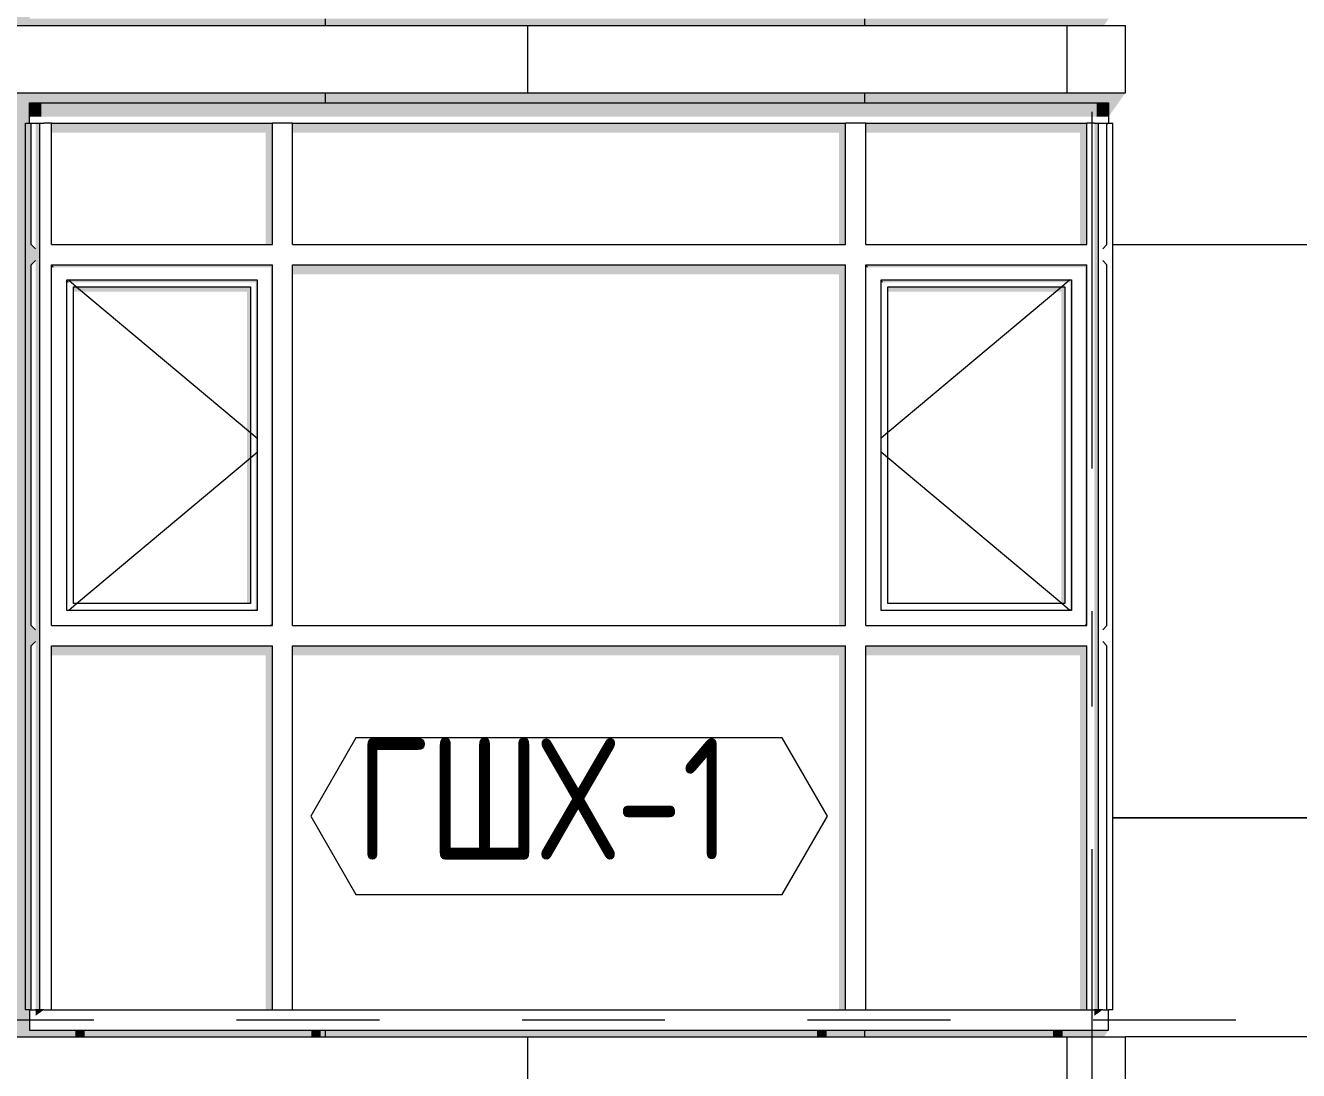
# Model space of a CAD drawing. Header units: millimetres. Extents: x 18162 to 7085488, y 72188 to 247925.
# Drawn here: x 5826846 to 5830622, y 112234 to 115334 of the extents above; entities that cross this region are included whole.
import ezdxf
from ezdxf.enums import TextEntityAlignment as Align

# ---------------------------------------------------------------- set-up
doc = ezdxf.new("R2010")
doc.units = ezdxf.units.MM
doc.header["$MEASUREMENT"] = 0
doc.linetypes.add('Dashed', pattern=[423.333333, 211.666667, -211.666667])
doc.linetypes.add('Double Dashed', pattern=[1093.611073, 529.166651, -211.666656, 141.111112, -211.666656])
for name, color, linetype in [('Finish - Wall', 7, 'Continuous'), ('Interior - Stair & Railing', 7, 'Continuous'), ('Structural - Bearing', 7, 'Continuous'), ('Structural - Grid', 7, 'Continuous')]:
    doc.layers.add(name, color=color, linetype=linetype)
doc.styles.add('GENERATED_STYLE_3', font='', dxfattribs={"width": 0.8})
doc.styles.get('GENERATED_STYLE_3').set_extended_font_data('ISOCPEUR MON')
doc.dimstyles.new('GENERATED_STYLE__19', dxfattribs={"dimtxt": 440.00001, "dimasz": 228, "dimexe": 0.18, "dimexo": 31028.935828, "dimgap": 0, "dimtad": 1, "dimdec": 0, "dimzin": 0, "dimdsep": 46, "dimtxsty": 'GENERATED_STYLE_3', "dimblk": 'ARROWHEAD_2', "dimblk1": 'ARROWHEAD_2', "dimblk2": 'ARROWHEAD_2', "dimcen": 0.09, "dimclrd": 13, "dimclre": 13, "dimclrt": 13, "dimadec": 0, "dimazin": 0, "dimtfac": 1, "dimtdec": 4, "dimtmove": 0, "dimatfit": 3, "dimfxl": 1, "dimtolj": 1, "dimtzin": 0, "dimarcsym": 0})
doc.dimstyles.new('GENERATED_STYLE__20', dxfattribs={"dimtxt": 440.00001, "dimasz": 228, "dimexe": 0.18, "dimexo": 31229.618294, "dimgap": 0, "dimtad": 1, "dimdec": 0, "dimzin": 0, "dimdsep": 46, "dimtxsty": 'GENERATED_STYLE_3', "dimblk": 'ARROWHEAD_2', "dimblk1": 'ARROWHEAD_2', "dimblk2": 'ARROWHEAD_2', "dimcen": 0.09, "dimclrd": 13, "dimclre": 13, "dimclrt": 13, "dimadec": 0, "dimazin": 0, "dimtfac": 1, "dimtdec": 4, "dimtmove": 0, "dimatfit": 3, "dimfxl": 1, "dimtolj": 1, "dimtzin": 0, "dimarcsym": 0})

# ---------------------------------------------------------------- blocks, each defined once
blk = doc.blocks.new('*X2296', base_point=(5785635.3, 106384.1))
at = {"layer": 'Structural - Bearing', "color": 8, "linetype": 'Continuous', "lineweight": 13}
for p, q in [((5827735.3, 115354.1), (5827735.3, 115334.1)), ((5829335.3, 115354.1), (5829335.3, 115334.1))]:
    blk.add_line(p, q, dxfattribs=at)
blk = doc.blocks.new('*X2297', base_point=(5785635.3, 106384.1))
at = {"layer": 'Structural - Bearing', "color": 7, "linetype": 'Continuous', "lineweight": 9}
for p, q in [((5828335.3, 115334.1), (5828335.3, 115134.1)), ((5829935.3, 115334.1), (5829935.3, 115134.1))]:
    blk.add_line(p, q, dxfattribs=at)
blk = doc.blocks.new('*X2481', base_point=(5785635.3, 106384.1))
at = {"layer": 'Structural - Bearing', "color": 8, "linetype": 'Continuous', "lineweight": 13}
for p, q in [((5827735.3, 115134.1), (5827735.3, 115104.1)), ((5829335.3, 115134.1), (5829335.3, 115104.1)), ((5830071.2, 114684.1), (5830435.3, 114684.1)), ((5830435.3, 114684.1), (5830808.8, 114684.1)), ((5830071.2, 112984.1), (5830435.3, 112984.1)), ((5830435.3, 112984.1), (5830071.2, 112984.1)), ((5830808.8, 112984.1), (5830435.3, 112984.1)), ((5830435.3, 112984.1), (5830808.8, 112984.1))]:
    blk.add_line(p, q, dxfattribs=at)
blk = doc.blocks.new('*X2486', base_point=(5785635.3, 106384.1))
at = {"layer": 'Structural - Bearing', "color": 8, "linetype": 'Continuous', "lineweight": 13}
blk.add_line((5827735.3, 112354.1), (5827735.3, 112334.1), dxfattribs=at)
blk = doc.blocks.new('*X2487', base_point=(5785635.3, 106384.1))
at = {"layer": 'Structural - Bearing', "color": 8, "linetype": 'Continuous', "lineweight": 13}
blk.add_line((5829335.3, 112354.1), (5829335.3, 112334.1), dxfattribs=at)
blk = doc.blocks.new('*X2491', base_point=(5785635.3, 106384.1))
at = {"layer": 'Structural - Bearing', "color": 7, "linetype": 'Continuous', "lineweight": 9}
for p, q in [((5828335.3, 112334.1), (5828335.3, 112134.1)), ((5829935.3, 112334.1), (5829935.3, 112134.1))]:
    blk.add_line(p, q, dxfattribs=at)
blk = doc.blocks.new('*D2596', base_point=(5785635.3, 106384.1))
at = {"color": 13, "linetype": 'Continuous', "lineweight": 13}
for p, q in [((5838478.4, 112334.1), (5838478.4, 115134.1)), ((5838703.4, 112334.1), (5837187.8, 112334.1)), ((5838478.4, 112134.1), (5838478.4, 112334.1))]:
    blk.add_line(p, q, dxfattribs=at)
at = {"color": 12, "linetype": 'Continuous', "lineweight": 35}
for p, q in [((5838328.4, 112420.7), (5838628.4, 112247.5)), ((5838328.4, 112220.7), (5838628.4, 112047.5))]:
    blk.add_line(p, q, dxfattribs=at)
blk = doc.blocks.new('ARROWHEAD_2')
at = {"color": 0, "linetype": 'Continuous', "lineweight": 0}
for p, q in [((-0.378, -0.655), (0.378, 0.655)), ((0, 0), (-1, 0))]:
    blk.add_line(p, q, dxfattribs=at)
blk = doc.blocks.new('*D2597', base_point=(5785635.3, 106384.1))
at = {"color": 12, "linetype": 'Continuous', "lineweight": 35}
for p, q in [((5838328.4, 115220.7), (5838628.4, 115047.5)), ((5838328.4, 112420.7), (5838628.4, 112247.5))]:
    blk.add_line(p, q, dxfattribs=at)
at = {"color": 13, "linetype": 'Continuous', "lineweight": 13}
for p, q in [((5838703.4, 115134.1), (5837187.8, 115134.1)), ((5838478.4, 112334.1), (5838478.4, 115134.1))]:
    blk.add_line(p, q, dxfattribs=at)
at = {"color": 13, "lineweight": 13, "char_height": 440, "attachment_point": 7, "rotation": 90, "style": 'GENERATED_STYLE_3'}
for s, insert in [('\\A1;{\\pql;\\fISOCPEUR MON|b0|i0|c0|p0;\\W0.800000;2,800}', (5838605.9, 113549.6)), ('\\A1;{\\pql;\\fISOCPEUR MON|b0|i0|c0|p0;\\W0.800000;200}', (5838518.1, 112420.8))]:
    blk.add_mtext(s, dxfattribs=dict(at, insert=insert))
blk = doc.blocks.new('*D2598', base_point=(5785635.3, 106384.1))
at = {"color": 13, "linetype": 'Continuous', "lineweight": 13}
for p, q in [((5838478.4, 115334.1), (5838478.4, 118134.1)), ((5838703.4, 115334.1), (5837187.8, 115334.1)), ((5838478.4, 115134.1), (5838478.4, 115334.1)), ((5838703.4, 115134.1), (5837187.8, 115134.1))]:
    blk.add_line(p, q, dxfattribs=at)
at = {"color": 12, "linetype": 'Continuous', "lineweight": 35}
for p, q in [((5838328.4, 115420.7), (5838628.4, 115247.5)), ((5838328.4, 115220.7), (5838628.4, 115047.5))]:
    blk.add_line(p, q, dxfattribs=at)
blk = doc.blocks.new('*D2599', base_point=(5785635.3, 106384.1))
at = {"color": 12, "linetype": 'Continuous', "lineweight": 35}
for p, q in [((5838328.4, 118220.7), (5838628.4, 118047.5)), ((5838328.4, 115420.7), (5838628.4, 115247.5))]:
    blk.add_line(p, q, dxfattribs=at)
at = {"color": 13, "linetype": 'Continuous', "lineweight": 13}
for p, q in [((5838703.4, 118134.1), (5837187.8, 118134.1)), ((5838478.4, 115334.1), (5838478.4, 118134.1))]:
    blk.add_line(p, q, dxfattribs=at)
at = {"color": 13, "lineweight": 13, "char_height": 440, "attachment_point": 7, "rotation": 90, "style": 'GENERATED_STYLE_3'}
for s, insert in [('\\A1;{\\pql;\\fISOCPEUR MON|b0|i0|c0|p0;\\W0.800000;2,800}', (5838605.9, 116549.6)), ('\\A1;{\\pql;\\fISOCPEUR MON|b0|i0|c0|p0;\\W0.800000;200}', (5838518.1, 115420.8))]:
    blk.add_mtext(s, dxfattribs=dict(at, insert=insert))
blk = doc.blocks.new('Label_211_3', base_point=(5828458.8, 112754.1))
at = {"color": 13, "linetype": 'Continuous', "lineweight": 13, "flags": 128}
blk.add_lwpolyline([(5827692.4, 112988.3), (5827826.5, 112756.1), (5829091.1, 112756.1), (5829225.2, 112988.3), (5829091.1, 113220.6), (5827826.5, 113220.6)], close=True, dxfattribs=at)
at = {"color": 13, "lineweight": 13, "insert": (5827826.5, 113219.9), "char_height": 360, "attachment_point": 1, "style": 'GENERATED_STYLE_3'}
blk.add_mtext('\\A1;{\\pql;\\pt0,253000;\\fISOCPEUR MON|b0|i0|c0|p0;\\W0.800000;ГШХ-1\\fISOCPEUR MON|b0|i0|c0|p0;\\W0.800000;\\A1{\\H.66x;\\S^  ;}\\fISOCPEUR MON|b0|i0|c0|p0;\\W0.800000;\\fISOCPEUR MON|b0|i0|c0|p0;\\W0.800000;\\A1{\\H.66x;\\S^  ;}\\fISOCPEUR MON|b0|i0|c0|p0;\\W0.800000; \\fISOCPEUR MON|b0|i0|c0|p0;\\W0.800000;\\fISOCPEUR MON|b0|i0|c0|p0;\\W0.800000;\\fISOCPEUR MON|b0|i0|c0|p0;\\W0.800000;\\fISOCPEUR MON|b0|i0|c0|p0;\\W0.800000;\\fISOCPEUR MON|b0|i0|c0|p0;\\W0.800000;\\fISOCPEUR MON|b0|i0|c0|p0;\\W0.800000;\\fISOCPEUR MON|b0|i0|c0|p0;\\W0.800000;\\fISOCPEUR MON|b0|i0|c0|p0;\\W0.800000;\\fISOCPEUR MON|b0|i0|c0|p0;\\W0.800000;\\fISOCPEUR MON|b0|i0|c0|p0;\\W0.800000;\\fISOCPEUR MON|b0|i0|c0|p0;\\W0.800000;\\fISOCPEUR MON|b0|i0|c0|p0;\\W0.800000;\\fISOCPEUR MON|b0|i0|c0|p0;\\W0.800000;\\fISOCPEUR MON|b0|i0|c0|p0;\\W0.800000;\\fISOCPEUR MON|b0|i0|c0|p0;\\W0.800000;\\fISOCPEUR MON|b0|i0|c0|p0;\\W0.800000;\\fISOCPEUR MON|b0|i0|c0|p0;\\W0.800000;\\fISOCPEUR MON|b0|i0|c0|p0;\\W0.800000;\\fISOCPEUR MON|b0|i0|c0|p0;\\W0.800000;\\fISOCPEUR MON|b0|i0|c0|p0;\\W0.800000;\\fISOCPEUR MON|b0|i0|c0|p0;\\W0.800000;\\fISOCPEUR MON|b0|i0|c0|p0;\\W0.800000;\\fISOCPEUR MON|b0|i0|c0|p0;\\W0.800000;\\fISOCPEUR MON|b0|i0|c0|p0;\\W0.800000;\\fISOCPEUR MON|b0|i0|c0|p0;\\W0.800000;\\fISOCPEUR MON|b0|i0|c0|p0;\\W0.800000;\\fISOCPEUR MON|b0|i0|c0|p0;\\W0.800000;\\fISOCPEUR MON|b0|i0|c0|p0;\\W0.800000;\\fISOCPEUR MON|b0|i0|c0|p0;\\W0.800000;\\fISOCPEUR MON|b0|i0|c0|p0;\\W0.800000;\\fISOCPEUR MON|b0|i0|c0|p0;\\W0.800000;\\fISOCPEUR MON|b0|i0|c0|p0;\\W0.800000;\\fISOCPEUR MON|b0|i0|c0|p0;\\W0.800000;\\fISOCPEUR MON|b0|i0|c0|p0;\\W0.800000;\\fISOCPEUR MON|b0|i0|c0|p0;\\W0.800000;\\fISOCPEUR MON|b0|i0|c0|p0;\\W0.800000;\\fISOCPEUR MON|b0|i0|c0|p0;\\W0.800000;\\fISOCPEUR MON|b0|i0|c0|p0;\\W0.800000;\\fISOCPEUR MON|b0|i0|c0|p0;\\W0.800000;\\fISOCPEUR MON|b0|i0|c0|p0;\\W0.800000;\\fISOCPEUR MON|b0|i0|c0|p0;\\W0.800000;\\fISOCPEUR MON|b0|i0|c0|p0;\\W0.800000;\\fISOCPEUR MON|b0|i0|c0|p0;\\W0.800000;}', dxfattribs=at)
blk = doc.blocks.new('Standard grid marker[378]_3', base_point=(5830008.8, 166384.1))
at = {"layer": 'Structural - Grid', "color": 13, "linetype": 'Double Dashed', "lineweight": 13, "ltscale": 2}
blk.add_line((5830008.8, 165384.1), (5830008.8, 100884.1), dxfattribs=at)
at = {"layer": 'Structural - Grid', "color": 13, "lineweight": 13, "style": 'GENERATED_STYLE_3'}
blk.add_attdef('AC_MarkerText_1', text='', height=500, rotation=360, dxfattribs=at).set_placement((5830008.8, 99534.1), align=Align.TOP_CENTER)

msp = doc.modelspace()

# ---------------------------------------------------------------- hatches: boundary and pattern name
at = {"layer": 'Finish - Wall', "linetype": 'Continuous', "lineweight": 0}
for points in [[(5826858.8, 115104.1), (5826858.8, 115063.4), (5826893.8, 115063.4), (5826893.8, 115104.1)], [(5826893.8, 115104.1), (5826893.8, 115063.4), (5827608.8, 115063.4), (5827608.8, 115104.1)], [(5829308.8, 115104.1), (5827608.8, 115104.1), (5827608.8, 115063.4), (5829308.8, 115063.4)], [(5829308.8, 115104.1), (5829308.8, 115063.4), (5830023.8, 115063.4), (5830023.8, 115104.1)], [(5830058.8, 115104.1), (5830023.8, 115104.1), (5830023.8, 115063.4), (5830058.8, 115063.4)], [(5826846.4, 115044.1), (5826846.4, 114654.1), (5826888.8, 114654.1), (5826888.8, 115044.1), (5826876.4, 115044.1), (5826876.4, 114671.5), (5826863.8, 114684.1), (5826863.8, 115044.1)], [(5826923.8, 115044.1), (5826923.8, 115015.8), (5827558.8, 115015.8), (5827558.8, 114684.1), (5827578.8, 114684.1), (5827578.8, 115044.1)], [(5827638.8, 115044.1), (5827638.8, 115015.8), (5829258.8, 115015.8), (5829258.8, 114684.1), (5829278.8, 114684.1), (5829278.8, 115044.1)], [(5829338.8, 115044.1), (5829338.8, 115015.8), (5829973.8, 115015.8), (5829973.8, 114684.1), (5829993.8, 114684.1), (5829993.8, 115044.1)], [(5830016.4, 114654.1), (5830028.8, 114654.1), (5830028.8, 115044.1), (5830016.4, 115044.1)], [(5830053.8, 115044.1), (5830053.8, 115037), (5830058.8, 115044.1)], [(5830053.8, 114684.1), (5830041.2, 114671.5), (5830047.5, 114675.2)], [(5830016.4, 113524.1), (5830028.8, 113524.1), (5830028.8, 114654.1), (5830016.4, 114654.1)], [(5827578.8, 114624.1), (5826923.8, 114624.1), (5826930.9, 114617), (5827571.8, 114617)], [(5826930.9, 114617), (5826923.8, 114624.1), (5826923.8, 114617)], [(5827571.8, 114617), (5827573.8, 114617), (5827573.8, 113559.1), (5827578.8, 113554.1), (5827578.8, 114624.1)], [(5829278.8, 114624.1), (5827638.8, 114624.1), (5827638.8, 114595.8), (5829258.8, 114595.8), (5829258.8, 113554.1), (5829278.8, 113554.1)], [(5829993.8, 114624.1), (5829338.8, 114624.1), (5829345.9, 114617), (5829986.8, 114617)], [(5829338.8, 114624.1), (5829338.8, 114617), (5829345.9, 114617)], [(5829986.8, 114617), (5829988.8, 114617), (5829988.8, 113559.1), (5829993.8, 113554.1), (5829993.8, 114624.1)], [(5826975.9, 114572), (5826968.8, 114579.1), (5826968.8, 114572)], [(5826968.8, 114579.1), (5826975.9, 114572), (5827526.8, 114572), (5827533.8, 114579.1)], [(5827513.8, 114559.1), (5826988.8, 114559.1), (5826988.8, 114544.9), (5827503.8, 114544.9), (5827503.8, 113619.1), (5827513.8, 113619.1)], [(5827533.8, 114579.1), (5827526.8, 114572), (5827528.8, 114572), (5827528.8, 113604.1), (5827533.8, 113599.1)], [(5829390.9, 114572), (5829383.8, 114579.1), (5829383.8, 114572)], [(5829383.8, 114579.1), (5829390.9, 114572), (5829941.8, 114572), (5829948.8, 114579.1)], [(5829403.8, 114559.1), (5829403.8, 114544.9), (5829918.8, 114544.9), (5829918.8, 113619.1), (5829928.8, 113619.1), (5829928.8, 114559.1)], [(5829941.8, 114572), (5829943.8, 114572), (5829943.8, 113604.1), (5829948.8, 113599.1), (5829948.8, 114579.1)], [(5827528.8, 113599.1), (5827533.8, 113599.1), (5827528.8, 113604.1)], [(5829943.8, 113599.1), (5829948.8, 113599.1), (5829943.8, 113604.1)], [(5827573.8, 113554.1), (5827578.8, 113554.1), (5827573.8, 113559.1)], [(5829988.8, 113554.1), (5829993.8, 113554.1), (5829988.8, 113559.1)], [(5830053.8, 113554.1), (5830041.2, 113541.5), (5830047.5, 113545.2)], [(5826846.4, 113524.1), (5826846.4, 112414.1), (5826863.8, 112414.1), (5826863.8, 113494.1), (5826876.4, 113506.6), (5826876.4, 112414.1), (5826888.8, 112414.1), (5826888.8, 113524.1)], [(5830016.4, 112414.1), (5830028.8, 112414.1), (5830028.8, 113524.1), (5830016.4, 113524.1)], [(5826923.8, 113494.1), (5826923.8, 113465.8), (5827558.8, 113465.8), (5827558.8, 112414.1), (5827578.8, 112414.1), (5827578.8, 113494.1)], [(5827638.8, 113494.1), (5827638.8, 113465.8), (5829258.8, 113465.8), (5829258.8, 112414.1), (5829278.8, 112414.1), (5829278.8, 113494.1)], [(5829338.8, 113494.1), (5829338.8, 113465.8), (5829973.8, 113465.8), (5829973.8, 112414.1), (5829993.8, 112414.1), (5829993.8, 113494.1)], [(5826876.4, 112396.5), (5826893.8, 112408.8), (5826893.8, 112414.1), (5826876.4, 112414.1)], [(5826893.8, 112414.1), (5826893.8, 112408.8), (5826901.2, 112414.1)], [(5830016.4, 112396.5), (5830023.8, 112401.7), (5830023.8, 112414.1), (5830016.4, 112414.1)], [(5830041.2, 112414.1), (5830023.8, 112414.1), (5830023.8, 112401.7)]]:
    msp.add_hatch(color=49, dxfattribs=at).paths.add_polyline_path(points)
h = msp.add_hatch(color=49, dxfattribs=at)
h.paths.add_polyline_path([(5826846.4, 113524.1), (5826888.8, 113524.1), (5826888.8, 114654.1), (5826846.4, 114654.1)])
h.paths.add_polyline_path([(5826863.8, 114624.1), (5826876.4, 114636.6), (5826876.4, 113541.5), (5826863.8, 113554.1)], flags=0)
at = {"layer": 'Interior - Stair & Railing', "linetype": 'Continuous', "lineweight": 0}
for points in [[(5826996.8, 112354.1), (5826996.8, 112334.1), (5826997, 112334.1), (5826997, 112354.1)], [(5826997.5, 112354.1), (5826997, 112354.1), (5826997, 112334.1), (5826997.5, 112334.1)], [(5826997.5, 112354.1), (5826997.5, 112334.1), (5826998.4, 112334.1), (5826998.4, 112354.1)], [(5826999.6, 112354.1), (5826998.4, 112354.1), (5826998.4, 112334.1), (5826999.6, 112334.1)], [(5827001.1, 112354.1), (5826999.6, 112354.1), (5826999.6, 112334.1), (5827001.1, 112334.1)], [(5827002.8, 112354.1), (5827001.1, 112354.1), (5827001.1, 112334.1), (5827002.8, 112334.1)], [(5827004.7, 112354.1), (5827002.8, 112354.1), (5827002.8, 112334.1), (5827004.7, 112334.1)], [(5827006.7, 112354.1), (5827004.7, 112354.1), (5827004.7, 112334.1), (5827006.7, 112334.1)], [(5827008.8, 112354.1), (5827006.7, 112354.1), (5827006.7, 112334.1), (5827008.8, 112334.1)], [(5827010.9, 112354.1), (5827008.8, 112354.1), (5827008.8, 112334.1), (5827010.9, 112334.1)], [(5827012.9, 112354.1), (5827010.9, 112354.1), (5827010.9, 112334.1), (5827012.9, 112334.1)], [(5827014.8, 112354.1), (5827012.9, 112354.1), (5827012.9, 112334.1), (5827014.8, 112334.1)], [(5827016.5, 112354.1), (5827014.8, 112354.1), (5827014.8, 112334.1), (5827016.5, 112334.1)], [(5827018, 112354.1), (5827016.5, 112354.1), (5827016.5, 112334.1), (5827018, 112334.1)], [(5827019.2, 112354.1), (5827018, 112354.1), (5827018, 112334.1), (5827019.2, 112334.1)], [(5827019.2, 112354.1), (5827019.2, 112334.1), (5827020.1, 112334.1), (5827020.1, 112354.1)], [(5827020.6, 112354.1), (5827020.1, 112354.1), (5827020.1, 112334.1), (5827020.6, 112334.1)], [(5827020.6, 112354.1), (5827020.6, 112334.1), (5827020.8, 112334.1), (5827020.8, 112354.1)], [(5827696.8, 112354.1), (5827696.8, 112334.1), (5827697, 112334.1), (5827697, 112354.1)], [(5827697.5, 112354.1), (5827697, 112354.1), (5827697, 112334.1), (5827697.5, 112334.1)], [(5827697.5, 112354.1), (5827697.5, 112334.1), (5827698.4, 112334.1), (5827698.4, 112354.1)], [(5827699.6, 112354.1), (5827698.4, 112354.1), (5827698.4, 112334.1), (5827699.6, 112334.1)], [(5827701.1, 112354.1), (5827699.6, 112354.1), (5827699.6, 112334.1), (5827701.1, 112334.1)], [(5827702.8, 112354.1), (5827701.1, 112354.1), (5827701.1, 112334.1), (5827702.8, 112334.1)], [(5827704.7, 112354.1), (5827702.8, 112354.1), (5827702.8, 112334.1), (5827704.7, 112334.1)], [(5827706.7, 112354.1), (5827704.7, 112354.1), (5827704.7, 112334.1), (5827706.7, 112334.1)], [(5827708.8, 112354.1), (5827706.7, 112354.1), (5827706.7, 112334.1), (5827708.8, 112334.1)], [(5827710.9, 112354.1), (5827708.8, 112354.1), (5827708.8, 112334.1), (5827710.9, 112334.1)], [(5827712.9, 112354.1), (5827710.9, 112354.1), (5827710.9, 112334.1), (5827712.9, 112334.1)], [(5827714.8, 112354.1), (5827712.9, 112354.1), (5827712.9, 112334.1), (5827714.8, 112334.1)], [(5827716.5, 112354.1), (5827714.8, 112354.1), (5827714.8, 112334.1), (5827716.5, 112334.1)], [(5827718, 112354.1), (5827716.5, 112354.1), (5827716.5, 112334.1), (5827718, 112334.1)], [(5827719.2, 112354.1), (5827718, 112354.1), (5827718, 112334.1), (5827719.2, 112334.1)], [(5827719.2, 112354.1), (5827719.2, 112334.1), (5827720.1, 112334.1), (5827720.1, 112354.1)], [(5827720.6, 112354.1), (5827720.1, 112354.1), (5827720.1, 112334.1), (5827720.6, 112334.1)], [(5827720.6, 112354.1), (5827720.6, 112334.1), (5827720.8, 112334.1), (5827720.8, 112354.1)], [(5829196.8, 112354.1), (5829196.8, 112334.1), (5829197, 112334.1), (5829197, 112354.1)], [(5829197.5, 112354.1), (5829197, 112354.1), (5829197, 112334.1), (5829197.5, 112334.1)], [(5829197.5, 112354.1), (5829197.5, 112334.1), (5829198.4, 112334.1), (5829198.4, 112354.1)], [(5829199.6, 112354.1), (5829198.4, 112354.1), (5829198.4, 112334.1), (5829199.6, 112334.1)], [(5829201.1, 112354.1), (5829199.6, 112354.1), (5829199.6, 112334.1), (5829201.1, 112334.1)], [(5829202.8, 112354.1), (5829201.1, 112354.1), (5829201.1, 112334.1), (5829202.8, 112334.1)], [(5829204.7, 112354.1), (5829202.8, 112354.1), (5829202.8, 112334.1), (5829204.7, 112334.1)], [(5829206.7, 112354.1), (5829204.7, 112354.1), (5829204.7, 112334.1), (5829206.7, 112334.1)], [(5829208.8, 112354.1), (5829206.7, 112354.1), (5829206.7, 112334.1), (5829208.8, 112334.1)], [(5829210.9, 112354.1), (5829208.8, 112354.1), (5829208.8, 112334.1), (5829210.9, 112334.1)], [(5829212.9, 112354.1), (5829210.9, 112354.1), (5829210.9, 112334.1), (5829212.9, 112334.1)], [(5829214.8, 112354.1), (5829212.9, 112354.1), (5829212.9, 112334.1), (5829214.8, 112334.1)], [(5829216.5, 112354.1), (5829214.8, 112354.1), (5829214.8, 112334.1), (5829216.5, 112334.1)], [(5829218, 112354.1), (5829216.5, 112354.1), (5829216.5, 112334.1), (5829218, 112334.1)], [(5829219.2, 112354.1), (5829218, 112354.1), (5829218, 112334.1), (5829219.2, 112334.1)], [(5829219.2, 112354.1), (5829219.2, 112334.1), (5829220.1, 112334.1), (5829220.1, 112354.1)], [(5829220.6, 112354.1), (5829220.1, 112354.1), (5829220.1, 112334.1), (5829220.6, 112334.1)], [(5829220.6, 112354.1), (5829220.6, 112334.1), (5829220.8, 112334.1), (5829220.8, 112354.1)], [(5829896.8, 112354.1), (5829896.8, 112334.1), (5829897, 112334.1), (5829897, 112354.1)], [(5829897.5, 112354.1), (5829897, 112354.1), (5829897, 112334.1), (5829897.5, 112334.1)], [(5829897.5, 112354.1), (5829897.5, 112334.1), (5829898.4, 112334.1), (5829898.4, 112354.1)], [(5829899.6, 112354.1), (5829898.4, 112354.1), (5829898.4, 112334.1), (5829899.6, 112334.1)], [(5829901.1, 112354.1), (5829899.6, 112354.1), (5829899.6, 112334.1), (5829901.1, 112334.1)], [(5829902.8, 112354.1), (5829901.1, 112354.1), (5829901.1, 112334.1), (5829902.8, 112334.1)], [(5829904.7, 112354.1), (5829902.8, 112354.1), (5829902.8, 112334.1), (5829904.7, 112334.1)], [(5829906.7, 112354.1), (5829904.7, 112354.1), (5829904.7, 112334.1), (5829906.7, 112334.1)], [(5829908.8, 112354.1), (5829906.7, 112354.1), (5829906.7, 112334.1), (5829908.8, 112334.1)], [(5829910.9, 112354.1), (5829908.8, 112354.1), (5829908.8, 112334.1), (5829910.9, 112334.1)], [(5829912.9, 112354.1), (5829910.9, 112354.1), (5829910.9, 112334.1), (5829912.9, 112334.1)], [(5829914.8, 112354.1), (5829912.9, 112354.1), (5829912.9, 112334.1), (5829914.8, 112334.1)], [(5829916.5, 112354.1), (5829914.8, 112354.1), (5829914.8, 112334.1), (5829916.5, 112334.1)], [(5829918, 112354.1), (5829916.5, 112354.1), (5829916.5, 112334.1), (5829918, 112334.1)], [(5829919.2, 112354.1), (5829918, 112354.1), (5829918, 112334.1), (5829919.2, 112334.1)], [(5829919.2, 112354.1), (5829919.2, 112334.1), (5829920.1, 112334.1), (5829920.1, 112354.1)], [(5829920.6, 112354.1), (5829920.1, 112354.1), (5829920.1, 112334.1), (5829920.6, 112334.1)], [(5829920.6, 112354.1), (5829920.6, 112334.1), (5829920.8, 112334.1), (5829920.8, 112354.1)]]:
    msp.add_hatch(color=49, dxfattribs=at).paths.add_polyline_path(points)
at = {"layer": 'Structural - Bearing', "linetype": 'Continuous', "lineweight": 0}
for points in [[(5826808.8, 118284.1), (5825563.8, 118284.1), (5825563.8, 117715.6), (5825576.4, 117703), (5825576.4, 117684.1), (5825908.8, 117684.1), (5825908.8, 115984.1), (5825563.8, 115984.1), (5825563.8, 115845.6), (5825576.4, 115833), (5825576.4, 115803.4), (5825563.8, 115785.6), (5825563.8, 115284.1), (5826808.8, 115284.1), (5826808.8, 115334.1), (5830044.7, 115334.1), (5830058.8, 115354.1), (5826858.8, 115354.1), (5826858.8, 115414.1), (5826846.4, 115414.1), (5826846.4, 118044.1), (5826858.8, 118044.1), (5826858.8, 118104.1), (5830058.8, 118104.1), (5830058.8, 118063.4), (5830108.8, 118134.1), (5826808.8, 118134.1)], [(5825563.8, 115284.1), (5825563.8, 114715.6), (5825576.4, 114703), (5825576.4, 114684.1), (5825908.8, 114684.1), (5825908.8, 112984.1), (5825563.8, 112984.1), (5825563.8, 112845.6), (5825576.4, 112833), (5825576.4, 112803.4), (5825563.8, 112785.6), (5825563.8, 112334.1), (5826808.4, 112334.1), (5826808.4, 112284.1), (5826808.8, 112284.1), (5826808.8, 112334.1), (5826996.8, 112334.1), (5826996.8, 112354.1), (5826858.8, 112354.1), (5826858.8, 112414.1), (5826846.4, 112414.1), (5826846.4, 115044.1), (5826858.8, 115044.1), (5826858.8, 115104.1), (5830058.8, 115104.1), (5830058.8, 115063.4), (5830108.8, 115134.1), (5826808.8, 115134.1), (5826808.8, 115284.1)], [(5827020.8, 112354.1), (5827020.8, 112334.1), (5827696.8, 112334.1), (5827696.8, 112354.1)], [(5827720.8, 112334.1), (5829196.8, 112334.1), (5829196.8, 112354.1), (5827720.8, 112354.1)], [(5829896.8, 112354.1), (5829220.8, 112354.1), (5829220.8, 112334.1), (5829896.8, 112334.1)], [(5829920.8, 112334.1), (5830044.7, 112334.1), (5830058.8, 112354.1), (5829920.8, 112354.1)]]:
    msp.add_hatch(color=49, dxfattribs=at).paths.add_polyline_path(points)

# ---------------------------------------------------------------- linework, layer by layer
at = {"color": 8, "linetype": 'Dashed', "lineweight": 13, "ltscale": 2}
msp.add_line((5800379.4, 112384.1), (5841359.8, 112384.1), dxfattribs=at)
at = {"layer": 'Finish - Wall', "color": 7, "linetype": 'Continuous', "lineweight": 9}
for p, q in [((5826858.8, 115044.1), (5826858.8, 115104.1)), ((5826858.8, 115104.1), (5826893.8, 115104.1)), ((5826893.8, 115104.1), (5827608.8, 115104.1)), ((5827608.8, 115104.1), (5829308.8, 115104.1)), ((5829308.8, 115104.1), (5830023.8, 115104.1)), ((5830023.8, 115104.1), (5830058.8, 115104.1)), ((5830058.8, 115104.1), (5830058.8, 115044.1)), ((5826846.4, 115044.1), (5826858.8, 115044.1)), ((5826846.4, 114654.1), (5826846.4, 115044.1)), ((5826858.8, 115044.1), (5826863.8, 115044.1)), ((5826863.8, 115044.1), (5826876.4, 115044.1)), ((5826863.8, 114684.1), (5826863.8, 115044.1)), ((5826876.4, 115044.1), (5826888.8, 115044.1)), ((5826888.8, 115044.1), (5826901.2, 115044.1)), ((5826888.8, 114654.1), (5826888.8, 115044.1)), ((5826923.8, 115044.1), (5826901.2, 115044.1)), ((5826923.8, 115044.1), (5827578.8, 115044.1)), ((5826923.8, 114684.1), (5826923.8, 115044.1)), ((5827638.8, 115044.1), (5827578.8, 115044.1)), ((5827578.8, 114684.1), (5827578.8, 115044.1)), ((5827638.8, 115044.1), (5829278.8, 115044.1)), ((5827638.8, 114684.1), (5827638.8, 115044.1)), ((5829338.8, 115044.1), (5829278.8, 115044.1)), ((5829278.8, 114684.1), (5829278.8, 115044.1)), ((5829338.8, 115044.1), (5829993.8, 115044.1)), ((5829338.8, 114684.1), (5829338.8, 115044.1)), ((5830016.4, 115044.1), (5829993.8, 115044.1)), ((5829993.8, 114684.1), (5829993.8, 115044.1)), ((5830016.4, 115044.1), (5830028.8, 115044.1)), ((5830028.8, 115044.1), (5830041.2, 115044.1)), ((5830028.8, 114654.1), (5830028.8, 115044.1)), ((5830041.2, 115044.1), (5830053.8, 115044.1)), ((5830053.8, 115044.1), (5830058.8, 115044.1)), ((5830053.8, 114684.1), (5830053.8, 115044.1)), ((5830058.8, 115044.1), (5830071.2, 115044.1)), ((5830071.2, 114654.1), (5830071.2, 115044.1)), ((5826863.8, 114684.1), (5826876.4, 114671.5)), ((5826923.8, 114684.1), (5827578.8, 114684.1)), ((5827638.8, 114684.1), (5829278.8, 114684.1)), ((5829338.8, 114684.1), (5829993.8, 114684.1)), ((5830041.2, 114671.5), (5830053.8, 114684.1)), ((5826846.4, 113524.1), (5826846.4, 114654.1)), ((5826876.4, 114636.6), (5826863.8, 114624.1)), ((5826888.8, 113524.1), (5826888.8, 114654.1)), ((5830028.8, 113524.1), (5830028.8, 114654.1)), ((5830053.8, 114624.1), (5830041.2, 114636.6)), ((5830071.2, 113524.1), (5830071.2, 114654.1)), ((5826863.8, 113554.1), (5826863.8, 114624.1)), ((5826923.8, 113554.1), (5826923.8, 114624.1)), ((5826923.8, 114624.1), (5827578.8, 114624.1)), ((5827578.8, 113554.1), (5827578.8, 114624.1)), ((5827638.8, 113554.1), (5827638.8, 114624.1)), ((5827638.8, 114624.1), (5829278.8, 114624.1)), ((5829278.8, 113554.1), (5829278.8, 114624.1)), ((5829338.8, 113554.1), (5829338.8, 114624.1)), ((5829338.8, 114624.1), (5829993.8, 114624.1)), ((5829993.8, 113554.1), (5829993.8, 114624.1)), ((5830053.8, 113554.1), (5830053.8, 114624.1)), ((5826968.8, 113599.1), (5826968.8, 114579.1)), ((5826968.8, 114579.1), (5827533.8, 114579.1)), ((5826973.7, 114579.1), (5826997.6, 114559.1)), ((5826988.8, 114559.1), (5827513.8, 114559.1)), ((5826988.8, 113619.1), (5826988.8, 114559.1)), ((5826997.6, 114559.1), (5827513.8, 114126.7)), ((5827513.8, 114559.1), (5827513.8, 113619.1)), ((5827533.8, 114579.1), (5827533.8, 113599.1)), ((5829383.8, 113599.1), (5829383.8, 114579.1)), ((5829383.8, 114579.1), (5829948.8, 114579.1)), ((5829403.8, 114559.1), (5829928.8, 114559.1)), ((5829920.1, 114559.1), (5829403.8, 114126.7)), ((5829403.8, 113619.1), (5829403.8, 114559.1)), ((5829944, 114579.1), (5829920.1, 114559.1)), ((5829928.8, 114559.1), (5829928.8, 113619.1)), ((5829948.8, 114579.1), (5829948.8, 113599.1)), ((5827513.8, 114126.7), (5827533.8, 114110)), ((5829403.8, 114126.7), (5829383.8, 114110)), ((5827513.8, 114051.4), (5827533.8, 114068.1)), ((5829403.8, 114051.4), (5829383.8, 114068.1)), ((5826997.6, 113619.1), (5827513.8, 114051.4)), ((5829920.1, 113619.1), (5829403.8, 114051.4)), ((5826973.7, 113599.1), (5826997.6, 113619.1)), ((5827513.8, 113619.1), (5826988.8, 113619.1)), ((5829928.8, 113619.1), (5829403.8, 113619.1)), ((5829944, 113599.1), (5829920.1, 113619.1)), ((5827533.8, 113599.1), (5826968.8, 113599.1)), ((5829948.8, 113599.1), (5829383.8, 113599.1)), ((5826863.8, 113554.1), (5826876.4, 113541.5)), ((5826923.8, 113554.1), (5827578.8, 113554.1)), ((5827638.8, 113554.1), (5829278.8, 113554.1)), ((5829338.8, 113554.1), (5829993.8, 113554.1)), ((5830041.2, 113541.5), (5830053.8, 113554.1)), ((5826846.4, 112414.1), (5826846.4, 113524.1)), ((5826876.4, 113506.6), (5826863.8, 113494.1)), ((5826888.8, 112414.1), (5826888.8, 113524.1)), ((5830028.8, 112414.1), (5830028.8, 113524.1)), ((5830053.8, 113494.1), (5830041.2, 113506.6)), ((5830071.2, 112414.1), (5830071.2, 113524.1)), ((5826863.8, 112414.1), (5826863.8, 113494.1)), ((5826923.8, 112414.1), (5826923.8, 113494.1)), ((5826923.8, 113494.1), (5827578.8, 113494.1)), ((5827578.8, 112414.1), (5827578.8, 113494.1)), ((5827638.8, 112414.1), (5827638.8, 113494.1)), ((5827638.8, 113494.1), (5829278.8, 113494.1)), ((5829278.8, 112414.1), (5829278.8, 113494.1)), ((5829338.8, 112414.1), (5829338.8, 113494.1)), ((5829338.8, 113494.1), (5829993.8, 113494.1)), ((5829993.8, 112414.1), (5829993.8, 113494.1)), ((5830053.8, 112414.1), (5830053.8, 113494.1)), ((5826858.8, 112414.1), (5826846.4, 112414.1)), ((5826858.8, 112414.1), (5826863.8, 112414.1)), ((5826858.8, 112414.1), (5826858.8, 112354.1)), ((5826863.8, 112414.1), (5826876.4, 112414.1)), ((5826888.8, 112414.1), (5826876.4, 112414.1)), ((5826901.2, 112414.1), (5826888.8, 112414.1)), ((5826901.2, 112414.1), (5826923.8, 112414.1)), ((5826923.8, 112414.1), (5827578.8, 112414.1)), ((5827578.8, 112414.1), (5827638.8, 112414.1)), ((5827638.8, 112414.1), (5829278.8, 112414.1)), ((5829278.8, 112414.1), (5829338.8, 112414.1)), ((5829338.8, 112414.1), (5829993.8, 112414.1)), ((5829993.8, 112414.1), (5830016.4, 112414.1)), ((5830028.8, 112414.1), (5830016.4, 112414.1)), ((5830041.2, 112414.1), (5830028.8, 112414.1)), ((5830041.2, 112414.1), (5830053.8, 112414.1)), ((5830053.8, 112414.1), (5830058.8, 112414.1)), ((5830058.8, 112354.1), (5830058.8, 112414.1)), ((5830071.2, 112414.1), (5830058.8, 112414.1)), ((5826858.8, 112354.1), (5826893.8, 112354.1)), ((5826893.8, 112354.1), (5827608.8, 112354.1)), ((5827608.8, 112354.1), (5829308.8, 112354.1)), ((5829308.8, 112354.1), (5830023.8, 112354.1)), ((5830023.8, 112354.1), (5830058.8, 112354.1))]:
    msp.add_line(p, q, dxfattribs=at)
at = {"layer": 'Interior - Stair & Railing', "color": 7, "linetype": 'Continuous', "lineweight": 9}
for p, q in [((5826996.8, 112334.1), (5826996.8, 112354.1)), ((5827020.8, 112334.1), (5827020.8, 112354.1)), ((5827696.8, 112334.1), (5827696.8, 112354.1)), ((5827720.8, 112334.1), (5827720.8, 112354.1)), ((5829196.8, 112334.1), (5829196.8, 112354.1)), ((5829220.8, 112334.1), (5829220.8, 112354.1)), ((5829896.8, 112334.1), (5829896.8, 112354.1)), ((5829920.8, 112334.1), (5829920.8, 112354.1))]:
    msp.add_line(p, q, dxfattribs=at)
at = {"layer": 'Structural - Bearing', "color": 7, "linetype": 'Continuous', "lineweight": 13}
for p, q in [((5826808.8, 115334.1), (5830108.8, 115334.1)), ((5830108.8, 115134.1), (5830108.8, 115334.1)), ((5826808.8, 115134.1), (5830108.8, 115134.1)), ((5826808.8, 112334.1), (5830108.8, 112334.1)), ((5833308.4, 112334.1), (5830108.8, 112334.1)), ((5830108.8, 112134.1), (5830108.8, 112334.1))]:
    msp.add_line(p, q, dxfattribs=at)

# ---------------------------------------------------------------- block references
at = {"color": 12, "linetype": 'Continuous', "lineweight": 13}
msp.add_blockref('Label_211_3', (5828458.8, 112754.1), dxfattribs=at)
at = {"layer": 'Structural - Bearing', "lineweight": 0}
for name in ['*X2296', '*X2297', '*X2481', '*X2486', '*X2491', '*X2487']:
    msp.add_blockref(name, (5785635.3, 106384.1), dxfattribs=at)
at = {"layer": 'Structural - Grid', "color": 13, "linetype": 'Continuous', "lineweight": 13}
msp.add_blockref('Standard grid marker[378]_3', (5830008.8, 166384.1), dxfattribs=at)

# ---------------------------------------------------------------- dimensions: what is measured, and where the dimension line sits
at = {"color": 13, "linetype": 'Continuous', "lineweight": 13}
for base, p1, p2, dimstyle, picture, middle in [((5838478.4, 118134.1), (5805483.8, 115334.1), (5805483.8, 118134.1), 'GENERATED_STYLE__19', '*D2599', (5838170.4, 117286.7)), ((5838478.4, 115334.1), (5805483.8, 115134.1), (5805483.8, 115334.1), 'GENERATED_STYLE__19', '*D2598', (5838170.4, 115923)), ((5838478.4, 115134.1), (5805383.5, 112334.1), (5805483.8, 115134.1), 'GENERATED_STYLE__19', '*D2597', (5838170.4, 114286.7)), ((5838478.4, 112334.1), (5805383.5, 112134.1), (5805383.5, 112334.1), 'GENERATED_STYLE__20', '*D2596', (5838170.4, 112923))]:
    dim = msp.add_linear_dim(base=base, p1=p1, p2=p2, angle=90, dimstyle=dimstyle, dxfattribs=at)
    dim.commit()
    dim.dimension.update_dxf_attribs({"geometry": picture, "text_midpoint": middle, "dimtype": 160, "text_rotation": 90})

doc.saveas('drawing.dxf')
